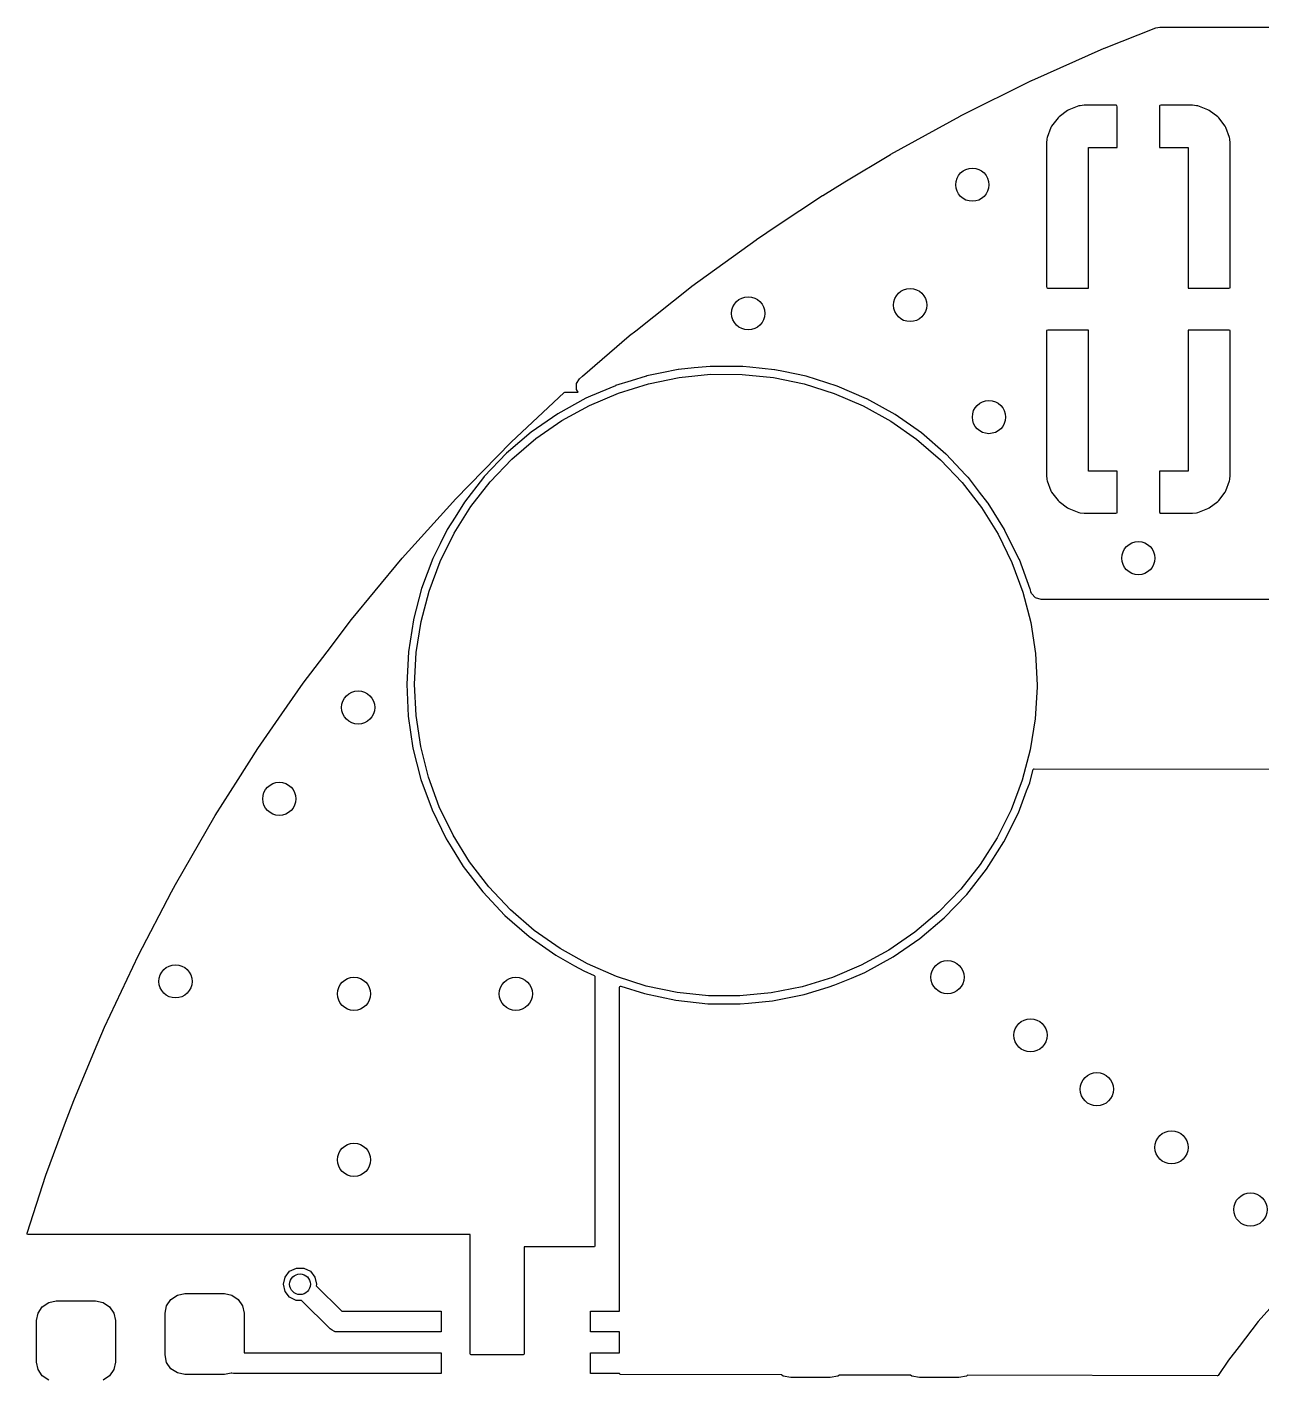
# Model space of a CAD drawing. Extents: x 115.8 to 161.6, y -138.1 to -92.4.
# Drawn here: x 116.81 to 131.69, y -110.19 to -93.9 of the extents above; entities that cross this region are included whole.
import ezdxf

# ---------------------------------------------------------------- set-up
doc = ezdxf.new("R2010")
doc.units = 0
doc.layers.add('BLACK', color=7, linetype='CONTINUOUS')

msp = doc.modelspace()

# ---------------------------------------------------------------- linework, layer by layer
at = {"layer": 'BLACK', "linetype": 'CONTINUOUS'}
for p, q in [((129.794, -94.1538), (130.412, -93.9088)), ((130.412, -93.9088), (130.459, -93.9)), ((130.459, -93.9), (131.974, -93.9)), ((128.917, -94.5438), (129.789, -94.1558)), ((129.789, -94.1558), (129.794, -94.1538)), ((128.058, -94.9702), (128.912, -94.5461)), ((128.912, -94.5461), (128.917, -94.5438)), ((127.218, -95.4322), (128.053, -94.9726)), ((128.053, -94.9726), (128.058, -94.9702)), ((129.346, -94.9052), (129.244, -94.9817)), ((129.362, -94.8967), (129.346, -94.9052)), ((129.482, -94.8515), (129.362, -94.8967)), ((129.498, -94.8479), (129.482, -94.8515)), ((129.549, -94.8424), (129.498, -94.8479)), ((129.555, -94.842), (129.549, -94.8424)), ((129.932, -94.842), (129.555, -94.842)), ((129.94, -94.8437), (129.932, -94.842)), ((129.942, -94.8449), (129.94, -94.8437)), ((129.946, -94.8601), (129.942, -94.8449)), ((129.946, -95.35), (129.946, -94.8601)), ((130.456, -94.8479), (130.454, -94.8555)), ((130.454, -94.8555), (130.454, -95.35)), ((130.457, -94.8465), (130.456, -94.8479)), ((130.472, -94.842), (130.457, -94.8465)), ((130.845, -94.842), (130.472, -94.842)), ((130.851, -94.8424), (130.845, -94.842)), ((130.902, -94.8479), (130.851, -94.8424)), ((130.918, -94.8515), (130.902, -94.8479)), ((131.038, -94.8967), (130.918, -94.8515)), ((131.054, -94.9052), (131.038, -94.8967)), ((131.156, -94.9817), (131.054, -94.9052)), ((129.147, -95.1119), (129.102, -95.2324)), ((129.155, -95.0964), (129.147, -95.1119)), ((129.232, -94.9943), (129.155, -95.0964)), ((129.244, -94.9817), (129.232, -94.9943)), ((131.168, -94.9943), (131.156, -94.9817)), ((131.245, -95.0964), (131.168, -94.9943)), ((131.253, -95.1119), (131.245, -95.0964)), ((131.298, -95.2324), (131.253, -95.1119)), ((129.098, -95.2476), (129.092, -95.2985)), ((129.092, -95.2985), (129.092, -95.3053)), ((129.102, -95.2324), (129.098, -95.2476)), ((131.302, -95.2476), (131.298, -95.2324)), ((131.308, -95.2985), (131.302, -95.2476)), ((131.308, -95.3053), (131.308, -95.2985)), ((126.665, -95.7669), (127.213, -95.4348)), ((127.213, -95.4348), (127.218, -95.4322)), ((129.092, -95.3053), (129.092, -97.0279)), ((129.6, -97.046), (129.6, -95.35)), ((129.6, -95.35), (129.946, -95.35)), ((130.454, -95.35), (130.8, -95.35)), ((130.8, -95.35), (130.8, -97.046)), ((131.308, -97.0325), (131.308, -95.3053)), ((126.397, -95.9289), (126.665, -95.7669)), ((125.85, -96.292), (126.393, -95.9317)), ((126.393, -95.9317), (126.397, -95.9289)), ((125.598, -96.4596), (125.85, -96.292)), ((124.822, -97.0233), (125.594, -96.4626)), ((125.594, -96.4626), (125.598, -96.4596)), ((124.145, -97.5599), (124.816, -97.0279)), ((124.816, -97.0279), (124.818, -97.0265)), ((124.818, -97.0265), (124.822, -97.0233)), ((129.092, -97.0279), (129.096, -97.0431)), ((129.096, -97.0431), (129.098, -97.0443)), ((129.098, -97.0443), (129.106, -97.046)), ((129.106, -97.046), (129.6, -97.046)), ((130.8, -97.046), (131.29, -97.046)), ((131.29, -97.046), (131.305, -97.0415)), ((131.305, -97.0415), (131.306, -97.0401)), ((131.306, -97.0401), (131.308, -97.0325)), ((124.07, -97.619), (124.145, -97.5599)), ((129.094, -97.5599), (129.092, -97.5675)), ((129.092, -97.5675), (129.092, -99.2947)), ((129.095, -97.5585), (129.094, -97.5599)), ((129.11, -97.554), (129.095, -97.5585)), ((129.6, -97.554), (129.11, -97.554)), ((129.6, -99.25), (129.6, -97.554)), ((131.294, -97.554), (130.8, -97.554)), ((130.8, -97.554), (130.8, -99.25)), ((131.302, -97.5557), (131.294, -97.554)), ((131.304, -97.5569), (131.302, -97.5557)), ((131.308, -97.5721), (131.304, -97.5569)), ((131.308, -99.2947), (131.308, -97.5721)), ((123.503, -98.1087), (124.066, -97.6223)), ((124.066, -97.6223), (124.07, -97.619)), ((124.457, -98.068), (124.277, -98.1047)), ((124.655, -98.0277), (124.457, -98.068)), ((124.658, -98.0274), (124.655, -98.0277)), ((124.849, -98.0084), (124.658, -98.0274)), ((124.658, -98.0274), (124.658, -98.0274)), ((125.042, -97.9891), (124.849, -98.0084)), ((125.236, -97.9894), (125.042, -97.9891)), ((125.428, -97.9898), (125.236, -97.9894)), ((125.431, -97.9898), (125.428, -97.9898)), ((125.428, -97.9898), (125.428, -97.9898)), ((125.434, -97.9901), (125.431, -97.9898)), ((125.52, -97.999), (125.434, -97.9901)), ((125.434, -97.9901), (125.434, -97.9901)), ((125.818, -98.0298), (125.52, -97.999)), ((125.821, -98.0304), (125.818, -98.0298)), ((125.926, -98.052), (125.821, -98.0304)), ((125.821, -98.0304), (125.821, -98.0304)), ((126.199, -98.1087), (125.926, -98.052)), ((123.429, -98.2665), (123.43, -98.1955)), ((123.43, -98.1955), (123.468, -98.1387)), ((123.468, -98.1387), (123.503, -98.1087)), ((123.899, -98.2223), (123.6, -98.35)), ((123.902, -98.221), (123.899, -98.2223)), ((124.088, -98.1632), (123.902, -98.221)), ((123.935, -98.3106), (124.297, -98.1978)), ((124.271, -98.1063), (124.088, -98.1632)), ((124.274, -98.1053), (124.271, -98.1063)), ((124.271, -98.1063), (124.271, -98.1063)), ((124.277, -98.1047), (124.274, -98.1053)), ((124.277, -98.1047), (124.277, -98.1047)), ((124.297, -98.1978), (124.669, -98.1221)), ((124.669, -98.1221), (125.047, -98.0844)), ((125.047, -98.0844), (125.426, -98.0851)), ((125.426, -98.0851), (125.804, -98.1241)), ((125.804, -98.1241), (126.175, -98.201)), ((126.175, -98.201), (126.537, -98.3151)), ((126.57, -98.2257), (126.199, -98.1087)), ((126.573, -98.2269), (126.57, -98.2257)), ((126.925, -98.3783), (126.573, -98.2269)), ((126.573, -98.2269), (126.573, -98.2269)), ((122.643, -98.9038), (123.283, -98.3032)), ((123.544, -98.3737), (123.204, -98.5617)), ((123.283, -98.3032), (123.291, -98.3)), ((123.291, -98.3), (123.449, -98.3)), ((123.449, -98.3), (123.429, -98.2665)), ((123.6, -98.35), (123.544, -98.3736)), ((123.544, -98.3736), (123.544, -98.3736)), ((123.544, -98.3736), (123.544, -98.3737)), ((123.586, -98.4595), (123.935, -98.3106)), ((123.6, -98.35), (123.6, -98.35)), ((126.537, -98.3151), (126.886, -98.4652)), ((126.928, -98.3796), (126.925, -98.3783)), ((126.925, -98.3783), (126.925, -98.3783)), ((127.268, -98.5688), (126.928, -98.3796)), ((123.254, -98.6428), (123.586, -98.4595)), ((126.886, -98.4652), (127.217, -98.6498)), ((123.204, -98.5617), (122.884, -98.7832)), ((122.942, -98.8589), (123.254, -98.6428)), ((127.217, -98.6498), (127.528, -98.8669)), ((127.587, -98.7915), (127.268, -98.5688)), ((122.883, -98.7834), (122.612, -99.0155)), ((122.653, -99.1053), (122.942, -98.8589)), ((122.884, -98.7832), (122.883, -98.7834)), ((122.883, -98.7834), (122.883, -98.7834)), ((127.528, -98.8669), (127.816, -99.1143)), ((127.882, -99.0452), (127.587, -98.7915)), ((121.972, -99.589), (122.643, -98.9041)), ((122.588, -99.0362), (122.319, -99.317)), ((122.612, -99.0155), (122.588, -99.0359)), ((122.588, -99.0359), (122.588, -99.0362)), ((122.588, -99.0362), (122.588, -99.0362)), ((122.643, -98.9041), (122.643, -98.9038)), ((127.884, -99.0475), (127.882, -99.0452)), ((128.119, -99.2947), (127.884, -99.0475)), ((127.884, -99.0475), (127.884, -99.0475)), ((122.391, -99.3796), (122.653, -99.1053)), ((127.816, -99.1143), (128.077, -99.3895)), ((122.311, -99.3274), (122.08, -99.6243)), ((122.319, -99.3175), (122.311, -99.3274)), ((122.319, -99.317), (122.319, -99.3173)), ((122.319, -99.3173), (122.319, -99.3175)), ((122.319, -99.3175), (122.319, -99.3175)), ((128.15, -99.3274), (128.119, -99.2947)), ((128.152, -99.33), (128.15, -99.3274)), ((128.286, -99.5036), (128.152, -99.33)), ((128.152, -99.33), (128.152, -99.33)), ((129.092, -99.2947), (129.092, -99.3015)), ((129.092, -99.3015), (129.098, -99.3524)), ((129.098, -99.3524), (129.102, -99.3676)), ((129.102, -99.3676), (129.147, -99.4881)), ((129.946, -99.25), (129.6, -99.25)), ((129.946, -99.7445), (129.946, -99.25)), ((130.8, -99.25), (130.454, -99.25)), ((130.454, -99.25), (130.454, -99.7399)), ((131.253, -99.4881), (131.298, -99.3676)), ((131.298, -99.3676), (131.302, -99.3524)), ((131.302, -99.3524), (131.308, -99.3015)), ((131.308, -99.3015), (131.308, -99.2947)), ((122.158, -99.679), (122.391, -99.3796)), ((128.077, -99.3895), (128.309, -99.6898)), ((128.388, -99.6353), (128.286, -99.5036)), ((129.147, -99.4881), (129.155, -99.5036)), ((129.155, -99.5036), (129.232, -99.6057)), ((131.168, -99.6057), (131.245, -99.5036)), ((131.245, -99.5036), (131.253, -99.4881)), ((121.33, -100.302), (121.94, -99.6246)), ((121.94, -99.6246), (121.972, -99.5894)), ((121.956, -100), (122.158, -99.679)), ((122.08, -99.6246), (121.967, -99.8044)), ((121.972, -99.5894), (121.972, -99.589)), ((122.08, -99.6243), (122.08, -99.6246)), ((128.309, -99.6898), (128.51, -100.012)), ((128.389, -99.638), (128.388, -99.6353)), ((128.586, -99.9539), (128.389, -99.638)), ((129.232, -99.6057), (129.244, -99.6183)), ((129.244, -99.6183), (129.346, -99.6948)), ((129.346, -99.6948), (129.362, -99.7033)), ((131.038, -99.7033), (131.054, -99.6948)), ((131.054, -99.6948), (131.156, -99.6183)), ((131.156, -99.6183), (131.168, -99.6057)), ((121.967, -99.8044), (121.873, -99.9539)), ((129.362, -99.7033), (129.482, -99.7485)), ((129.482, -99.7485), (129.498, -99.7521)), ((129.498, -99.7521), (129.549, -99.7576)), ((129.549, -99.7576), (129.555, -99.758)), ((129.555, -99.758), (129.928, -99.758)), ((129.928, -99.758), (129.943, -99.7535)), ((129.943, -99.7535), (129.944, -99.7521)), ((129.944, -99.7521), (129.946, -99.7445)), ((130.454, -99.7399), (130.458, -99.7551)), ((130.458, -99.7551), (130.46, -99.7563)), ((130.46, -99.7563), (130.468, -99.758)), ((130.468, -99.758), (130.845, -99.758)), ((130.845, -99.758), (130.851, -99.7576)), ((130.851, -99.7576), (130.902, -99.7521)), ((130.902, -99.7521), (130.918, -99.7485)), ((130.918, -99.7485), (131.038, -99.7033)), ((121.873, -99.9542), (121.787, -100.128)), ((121.788, -100.341), (121.956, -100)), ((121.873, -99.9539), (121.873, -99.9542)), ((121.873, -99.9542), (121.873, -99.9542)), ((128.51, -100.012), (128.677, -100.353)), ((128.593, -99.9656), (128.586, -99.9539)), ((128.764, -100.315), (128.593, -99.9656)), ((121.787, -100.128), (121.701, -100.303)), ((121.007, -100.693), (121.33, -100.302)), ((121.33, -100.302), (121.33, -100.302)), ((121.701, -100.303), (121.565, -100.667)), ((121.655, -100.696), (121.788, -100.341)), ((128.766, -100.318), (128.764, -100.315)), ((128.897, -100.674), (128.766, -100.318)), ((128.766, -100.318), (128.766, -100.318)), ((128.677, -100.353), (128.808, -100.709)), ((121.564, -100.667), (121.466, -101.041)), ((121.565, -100.667), (121.564, -100.667)), ((121.564, -100.667), (121.564, -100.667)), ((128.899, -100.68), (128.897, -100.674)), ((120.719, -101.041), (121.007, -100.693)), ((121.559, -101.063), (121.655, -100.696)), ((128.808, -100.709), (128.903, -101.076)), ((128.9, -100.683), (128.899, -100.68)), ((128.906, -100.706), (128.9, -100.683)), ((128.9, -100.683), (128.9, -100.683)), ((128.913, -100.726), (128.906, -100.706)), ((128.96, -100.78), (128.913, -100.726)), ((129.028, -100.8), (128.96, -100.78)), ((131.974, -100.8), (129.028, -100.8)), ((120.425, -101.428), (120.719, -101.041)), ((120.719, -101.041), (120.719, -101.041)), ((121.466, -101.044), (121.406, -101.428)), ((121.466, -101.041), (121.466, -101.044)), ((121.5, -101.438), (121.559, -101.063)), ((128.903, -101.076), (128.961, -101.451)), ((120.139, -101.805), (120.425, -101.428)), ((121.406, -101.428), (121.385, -101.817)), ((121.48, -101.817), (121.5, -101.438)), ((128.961, -101.451), (128.98, -101.83)), ((119.88, -102.178), (120.139, -101.805)), ((120.139, -101.805), (120.139, -101.805)), ((121.385, -101.817), (121.403, -102.205)), ((121.498, -102.196), (121.48, -101.817)), ((128.98, -101.856), (128.958, -102.235)), ((128.98, -101.83), (128.98, -101.856)), ((119.592, -102.592), (119.88, -102.178)), ((121.403, -102.205), (121.46, -102.59)), ((121.554, -102.571), (121.498, -102.196)), ((128.958, -102.235), (128.898, -102.61)), ((119.354, -102.967), (119.591, -102.593)), ((119.591, -102.593), (119.592, -102.592)), ((121.46, -102.59), (121.556, -102.967)), ((121.648, -102.939), (121.554, -102.571)), ((128.898, -102.61), (128.8, -102.976)), ((121.778, -103.295), (121.648, -102.939)), ((128.891, -103.005), (128.934, -102.846)), ((128.934, -102.846), (128.939, -102.838)), ((128.939, -102.838), (128.945, -102.837)), ((128.945, -102.837), (134.438, -102.85)), ((119.078, -103.402), (119.354, -102.967)), ((121.556, -102.967), (121.557, -102.967)), ((121.557, -102.967), (121.557, -102.967)), ((121.557, -102.967), (121.69, -103.331)), ((128.8, -102.976), (128.666, -103.331)), ((128.754, -103.369), (128.854, -103.103)), ((128.854, -103.103), (128.891, -103.006)), ((128.891, -103.006), (128.891, -103.005)), ((128.891, -103.006), (128.891, -103.006)), ((118.598, -104.233), (119.077, -103.403)), ((119.077, -103.403), (119.078, -103.402)), ((121.69, -103.331), (121.69, -103.332)), ((121.69, -103.332), (121.86, -103.682)), ((121.944, -103.637), (121.778, -103.295)), ((128.666, -103.331), (128.497, -103.671)), ((128.58, -103.718), (128.754, -103.369)), ((121.86, -103.682), (121.86, -103.683)), ((121.86, -103.683), (121.86, -103.683)), ((121.86, -103.683), (121.919, -103.777)), ((122.143, -103.959), (121.944, -103.637)), ((128.497, -103.671), (128.294, -103.992)), ((128.427, -103.96), (128.58, -103.718)), ((128.58, -103.718), (128.58, -103.718)), ((128.58, -103.718), (128.58, -103.718)), ((121.919, -103.777), (122.065, -104.014)), ((122.065, -104.014), (122.301, -104.322)), ((122.374, -104.26), (122.143, -103.959)), ((128.294, -103.992), (128.06, -104.29)), ((128.132, -104.353), (128.372, -104.047)), ((128.372, -104.047), (128.427, -103.96)), ((118.551, -104.322), (118.598, -104.233)), ((118.598, -104.233), (118.598, -104.233)), ((122.634, -104.537), (122.374, -104.26)), ((118.154, -105.083), (118.551, -104.322)), ((122.301, -104.322), (122.568, -104.605)), ((128.06, -104.29), (127.797, -104.564)), ((127.862, -104.633), (128.132, -104.353)), ((122.921, -104.785), (122.634, -104.537)), ((127.797, -104.564), (127.508, -104.809)), ((122.568, -104.605), (122.862, -104.86)), ((127.566, -104.885), (127.862, -104.633)), ((122.862, -104.86), (123.181, -105.084)), ((123.232, -105.003), (122.921, -104.785)), ((127.508, -104.809), (127.195, -105.024)), ((127.245, -105.105), (127.566, -104.885)), ((123.563, -105.189), (123.232, -105.003)), ((127.195, -105.024), (126.862, -105.206)), ((117.745, -105.951), (118.154, -105.083)), ((118.154, -105.083), (118.154, -105.083)), ((123.181, -105.084), (123.181, -105.084)), ((123.181, -105.084), (123.181, -105.084)), ((123.181, -105.084), (123.408, -105.212)), ((123.408, -105.212), (123.52, -105.274)), ((123.911, -105.34), (123.563, -105.189)), ((126.862, -105.206), (126.513, -105.354)), ((126.904, -105.292), (127.245, -105.105)), ((123.52, -105.274), (123.52, -105.274)), ((123.52, -105.274), (123.52, -105.274)), ((123.52, -105.274), (123.643, -105.328)), ((123.643, -105.328), (123.649, -105.334)), ((123.649, -105.334), (123.65, -105.338)), ((123.65, -105.338), (123.65, -108.588)), ((124.272, -105.456), (123.911, -105.34)), ((126.513, -105.354), (126.15, -105.465)), ((126.545, -105.443), (126.743, -105.36)), ((126.743, -105.36), (126.904, -105.292)), ((123.95, -105.469), (123.953, -105.461)), ((123.95, -109.375), (123.95, -105.469)), ((123.953, -105.461), (123.962, -105.457)), ((123.962, -105.457), (123.965, -105.458)), ((123.965, -105.458), (124.248, -105.548)), ((124.248, -105.548), (124.248, -105.548)), ((124.248, -105.548), (124.248, -105.548)), ((124.248, -105.548), (124.628, -105.628)), ((124.643, -105.534), (124.272, -105.456)), ((125.021, -105.574), (124.643, -105.534)), ((125.778, -105.54), (125.4, -105.576)), ((126.15, -105.465), (125.778, -105.54)), ((125.792, -105.634), (126.173, -105.558)), ((126.173, -105.558), (126.173, -105.558)), ((126.173, -105.558), (126.173, -105.558)), ((126.173, -105.558), (126.174, -105.558)), ((126.174, -105.558), (126.463, -105.469)), ((126.174, -105.558), (126.174, -105.558)), ((126.463, -105.469), (126.545, -105.443)), ((126.545, -105.443), (126.545, -105.443)), ((126.545, -105.443), (126.545, -105.443)), ((124.628, -105.628), (124.628, -105.628)), ((124.628, -105.628), (124.628, -105.628)), ((124.628, -105.628), (124.629, -105.628)), ((124.629, -105.628), (124.629, -105.628)), ((124.629, -105.628), (125.015, -105.669)), ((125.015, -105.669), (125.015, -105.669)), ((125.015, -105.669), (125.015, -105.669)), ((125.015, -105.669), (125.016, -105.669)), ((125.016, -105.669), (125.016, -105.669)), ((125.016, -105.669), (125.212, -105.67)), ((125.4, -105.576), (125.021, -105.574)), ((125.212, -105.67), (125.404, -105.671)), ((125.404, -105.671), (125.501, -105.662)), ((125.501, -105.662), (125.791, -105.634)), ((125.791, -105.634), (125.791, -105.634)), ((125.791, -105.634), (125.792, -105.634)), ((125.792, -105.634), (125.792, -105.634)), ((125.792, -105.634), (125.792, -105.634)), ((117.625, -106.237), (117.745, -105.951)), ((117.745, -105.951), (117.745, -105.951)), ((117.374, -106.835), (117.625, -106.237)), ((117.276, -107.098), (117.373, -106.835)), ((117.373, -106.835), (117.374, -106.835)), ((117.039, -107.734), (117.276, -107.098)), ((116.812, -108.435), (117.039, -107.734)), ((117.039, -107.734), (117.039, -107.734)), ((116.811, -108.438), (116.812, -108.435)), ((116.814, -108.447), (116.811, -108.438)), ((116.823, -108.45), (116.814, -108.447)), ((122.15, -108.45), (116.823, -108.45)), ((122.15, -109.888), (122.15, -108.45)), ((123.638, -108.6), (122.8, -108.6)), ((122.8, -108.6), (122.8, -109.888)), ((123.647, -108.597), (123.638, -108.6)), ((123.65, -108.588), (123.647, -108.597)), ((119.9, -109.05), (119.92, -108.963)), ((119.92, -108.963), (119.975, -108.893)), ((119.975, -108.893), (120.056, -108.855)), ((120.056, -108.855), (120.145, -108.855)), ((120.145, -108.855), (120.225, -108.894)), ((120.225, -108.894), (120.28, -108.963)), ((120.28, -108.963), (120.3, -109.05)), ((119.92, -109.136), (119.9, -109.05)), ((119.975, -109.206), (119.92, -109.136)), ((120.3, -109.051), (120.296, -109.069)), ((120.296, -109.069), (120.602, -109.375)), ((120.3, -109.05), (120.3, -109.051)), ((116.995, -109.32), (117.072, -109.268)), ((117.072, -109.268), (117.162, -109.25)), ((117.162, -109.25), (117.637, -109.25)), ((117.637, -109.25), (117.728, -109.268)), ((117.728, -109.268), (117.805, -109.32)), ((118.475, -109.4), (118.493, -109.309)), ((118.493, -109.309), (118.545, -109.232)), ((118.545, -109.232), (118.622, -109.181)), ((118.622, -109.181), (118.712, -109.162)), ((118.712, -109.162), (119.188, -109.162)), ((119.188, -109.162), (119.278, -109.181)), ((119.278, -109.181), (119.355, -109.232)), ((119.355, -109.232), (119.407, -109.309)), ((119.407, -109.309), (119.425, -109.4)), ((120.055, -109.245), (119.975, -109.206)), ((120.118, -109.245), (120.055, -109.245)), ((120.462, -109.588), (120.118, -109.245)), ((116.925, -109.487), (116.943, -109.397)), ((116.943, -109.397), (116.995, -109.32)), ((117.805, -109.32), (117.857, -109.397)), ((117.857, -109.397), (117.875, -109.487)), ((118.475, -109.9), (118.475, -109.4)), ((119.425, -109.4), (119.425, -109.875)), ((120.602, -109.375), (121.8, -109.375)), ((121.8, -109.375), (121.8, -109.625)), ((123.6, -109.625), (123.6, -109.375)), ((123.6, -109.375), (123.95, -109.375)), ((131.782, -109.34), (131.644, -109.498)), ((116.925, -109.987), (116.925, -109.487)), ((117.875, -109.487), (117.875, -109.987)), ((120.489, -109.603), (120.462, -109.588)), ((120.514, -109.62), (120.489, -109.603)), ((120.521, -109.621), (120.514, -109.62)), ((120.523, -109.622), (120.521, -109.621)), ((120.528, -109.622), (120.523, -109.622)), ((120.55, -109.625), (120.528, -109.622)), ((121.8, -109.625), (120.55, -109.625)), ((123.95, -109.625), (123.6, -109.625)), ((123.95, -109.875), (123.95, -109.625)), ((131.643, -109.498), (131.413, -109.798)), ((131.644, -109.498), (131.643, -109.498)), ((131.643, -109.498), (131.643, -109.498)), ((131.413, -109.798), (131.286, -109.963)), ((118.493, -109.991), (118.475, -109.9)), ((119.425, -109.875), (121.8, -109.875)), ((121.8, -109.875), (121.8, -110.125)), ((122.153, -109.897), (122.15, -109.888)), ((122.162, -109.9), (122.153, -109.897)), ((122.788, -109.9), (122.162, -109.9)), ((122.797, -109.897), (122.788, -109.9)), ((122.8, -109.888), (122.797, -109.897)), ((123.6, -110.125), (123.6, -109.875)), ((123.6, -109.875), (123.95, -109.875)), ((131.286, -109.963), (131.161, -110.149)), ((131.286, -109.963), (131.286, -109.963)), ((131.286, -109.963), (131.286, -109.963)), ((116.943, -110.078), (116.925, -109.987)), ((116.995, -110.155), (116.943, -110.078)), ((117.857, -110.078), (117.805, -110.155)), ((117.875, -109.987), (117.857, -110.078)), ((118.545, -110.068), (118.493, -109.991)), ((118.622, -110.119), (118.545, -110.068)), ((118.712, -110.137), (118.622, -110.119)), ((119.271, -110.121), (119.188, -110.137)), ((119.273, -110.122), (119.271, -110.121)), ((119.278, -110.122), (119.273, -110.122)), ((119.3, -110.125), (119.278, -110.122)), ((121.8, -110.125), (119.3, -110.125)), ((123.95, -110.125), (123.6, -110.125)), ((123.95, -110.126), (123.95, -110.125)), ((123.953, -110.134), (123.95, -110.126)), ((117.072, -110.207), (116.995, -110.155)), ((117.805, -110.155), (117.728, -110.207)), ((119.188, -110.137), (118.712, -110.137)), ((123.962, -110.138), (123.953, -110.134)), ((125.899, -110.142), (123.962, -110.138)), ((125.922, -110.157), (125.899, -110.142)), ((126.012, -110.175), (125.922, -110.157)), ((126.487, -110.175), (126.012, -110.175)), ((126.578, -110.157), (126.487, -110.175)), ((126.598, -110.144), (126.578, -110.157)), ((126.964, -110.145), (126.598, -110.144)), ((127.455, -110.146), (126.964, -110.145)), ((127.472, -110.157), (127.455, -110.146)), ((127.562, -110.175), (127.472, -110.157)), ((128.037, -110.175), (127.562, -110.175)), ((128.128, -110.157), (128.037, -110.175)), ((128.143, -110.147), (128.128, -110.157)), ((131.151, -110.155), (128.143, -110.147)), ((131.153, -110.154), (131.151, -110.155)), ((131.161, -110.149), (131.153, -110.154))]:
    msp.add_line(p, q, dxfattribs=at)
at = {"layer": 'BLACK'}
for centre, radius in [((128.2, -95.8), 0.2), ((127.45, -97.25), 0.2), ((125.5, -97.35), 0.2), ((128.4, -98.6), 0.2), ((130.2, -100.3), 0.2), ((120.8, -102.1), 0.2), ((119.85, -103.2), 0.2), ((118.6, -105.4), 0.2), ((127.9, -105.35), 0.2), ((120.75, -105.55), 0.2), ((122.7, -105.55), 0.2), ((128.9, -106.05), 0.2), ((129.7, -106.7), 0.2), ((120.75, -107.55), 0.2), ((130.6, -107.4), 0.2), ((131.55, -108.15), 0.2), ((120.1, -109.05), 0.125)]:
    msp.add_circle(centre, radius, dxfattribs=at)

doc.saveas('drawing.dxf')
